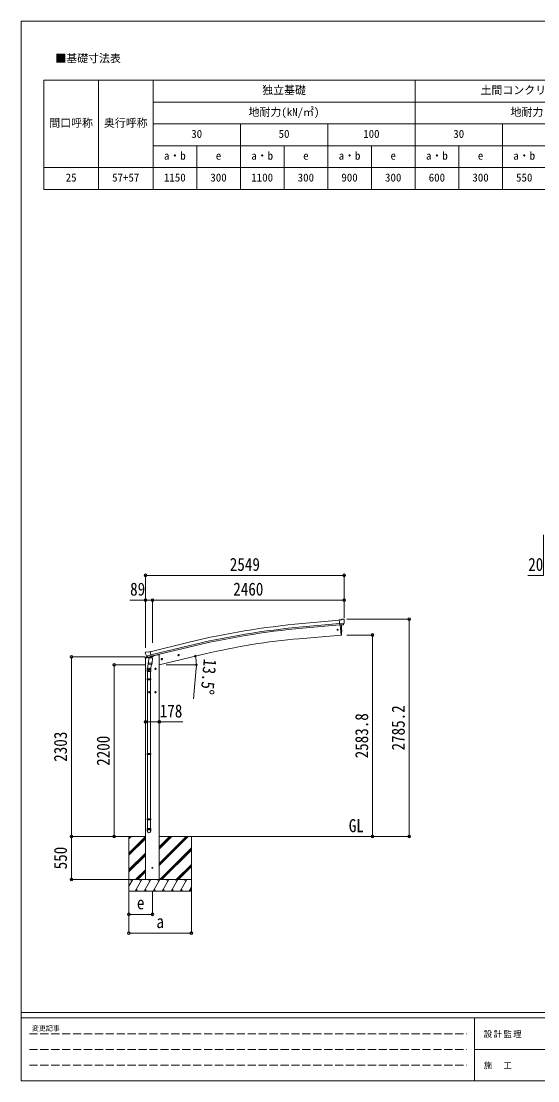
# Model space of a CAD drawing. Units: millimetres at full size, sheet at 1:35, with parts at other scales. Extents: x -9783 to 9892, y -6828 to 6752.
# Drawn here: x -9783 to -3158, y -6828 to 6752 of the extents above; entities that cross this region are included whole.
import ezdxf
from ezdxf.enums import TextEntityAlignment as Align

# ---------------------------------------------------------------- set-up
doc = ezdxf.new("R2010")
doc.units = ezdxf.units.MM
doc.header["$LTSCALE"] = 35
doc.header["$PDMODE"] = 32
doc.header["$PDSIZE"] = 35
doc.linetypes.add('DASHED3', pattern=[4, 3, -1])
for name, color, linetype, lineweight in [('0-0_0', 7, 'Continuous', 9), ('0-1_本体', 4, 'Continuous', 9), ('0-2_部品', 7, 'Continuous', 9), ('0-A_寸法', 6, 'Continuous', 9), ('1-0_FRAME', 7, 'Continuous', 18), ('F-0_240', 7, 'Continuous', 9)]:
    doc.layers.add(name, color=color, linetype=linetype, lineweight=lineweight)
doc.styles.add('ＭＳ ゴシック', font='')
doc.styles.get('ＭＳ ゴシック').set_extended_font_data('MS Gothic')

msp = doc.modelspace()

# ---------------------------------------------------------------- linework, layer by layer
at = {"layer": '0-0_0', "color": 6}
for p, q in [((-4807.8, -3698.56), (-4807.8, -913.36)), ((-5276.82, -1114.76), (-5276.82, -3698.56))]:
    msp.add_line(p, q, dxfattribs=at)
at = {"layer": '0-0_0'}
for p, q in [((-8786.59, -3698.61), (-8189.7, -3698.61)), ((-8400.7, -3725.94), (-8373.32, -3698.56)), ((-8400.7, -3711.8), (-8387.46, -3698.56)), ((-8400.7, -3698.61), (-8400.7, -4398.56)), ((-8400.7, -3909.79), (-8189.7, -3698.79)), ((-8400.7, -3923.93), (-8189.7, -3712.93)), ((-8400.7, -3938.07), (-8189.7, -3727.07)), ((-8011.7, -4069.57), (-7640.69, -3698.56)), ((-8011.7, -4041.28), (-7668.97, -3698.56)), ((-8011.7, -4055.43), (-7654.83, -3698.56)), ((-8011.7, -3857.44), (-7852.82, -3698.56)), ((-8011.7, -3843.3), (-7866.96, -3698.56)), ((-8011.7, -3829.15), (-7881.11, -3698.56)), ((-8011.7, -3698.61), (-5425.25, -3698.61)), ((-7600.7, -3698.56), (-7600.7, -4398.56)), ((-8400.7, -4121.92), (-8189.7, -3910.92)), ((-8400.7, -4136.06), (-8189.7, -3925.06)), ((-8006.85, -4248.56), (-7600.7, -3842.42)), ((-7992.7, -4248.56), (-7600.7, -3856.56)), ((-7978.56, -4248.56), (-7600.7, -3870.7)), ((-8400.7, -4150.2), (-8189.7, -3939.2)), ((-7794.71, -4248.56), (-7600.7, -4054.55)), ((-7780.57, -4248.56), (-7600.7, -4068.69)), ((-8315.21, -4248.56), (-8189.7, -4123.05)), ((-8301.07, -4248.56), (-8189.7, -4137.19)), ((-8286.93, -4248.56), (-8189.7, -4151.33)), ((-7766.43, -4248.56), (-7600.7, -4082.84)), ((-7600.7, -4248.56), (-8400.7, -4248.56)), ((-8400.7, -4332.39), (-8352.3, -4248.56)), ((-8367.31, -4274.54), (-8382.31, -4248.56)), ((-8323.44, -4398.56), (-8236.84, -4248.56)), ((-8251.84, -4274.54), (-8266.84, -4248.56)), ((-8207.97, -4398.56), (-8121.37, -4248.56)), ((-8011.7, -4248.56), (-8189.7, -4248.56)), ((-8136.37, -4274.54), (-8151.37, -4248.56)), ((-8092.5, -4398.56), (-8005.9, -4248.56)), ((-8020.9, -4274.54), (-8035.9, -4248.56)), ((-7977.03, -4398.56), (-7890.42, -4248.56)), ((-7905.43, -4274.54), (-7920.43, -4248.56)), ((-7861.56, -4398.56), (-7774.95, -4248.56)), ((-7804.96, -4248.56), (-7789.95, -4274.54)), ((-7746.09, -4398.56), (-7659.48, -4248.56)), ((-7674.48, -4274.54), (-7689.49, -4248.56)), ((-8400.7, -4398.56), (-7600.7, -4398.56)), ((-8308.44, -4372.58), (-8293.44, -4398.56)), ((-8192.97, -4372.58), (-8177.97, -4398.56)), ((-8077.5, -4372.58), (-8062.5, -4398.56)), ((-7962.03, -4372.58), (-7947.03, -4398.56)), ((-7846.56, -4372.58), (-7831.56, -4398.56)), ((-7731.09, -4372.58), (-7716.09, -4398.56)), ((-7630.62, -4398.56), (-7600.7, -4346.75)), ((-7615.62, -4372.58), (-7600.7, -4398.41))]:
    msp.add_line(p, q, dxfattribs=at)
msp.add_circle((-8100.7, -4098.56), 5, dxfattribs=at)
at = {"layer": '0-1_本体'}
for p, q in [((-5703.38, -924.2), (-6180.69, -967.48)), ((-5699.62, -967.19), (-6176.8, -1010.46)), ((-5698.15, -983.97), (-6175.28, -1027.23)), ((-5690.93, -986.18), (-5679.68, -1114.78)), ((-8130.23, -1328.41), (-7647.36, -1210.93)), ((-5679.68, -1114.78), (-6217.62, -1161.85)), ((-8120.16, -1370.38), (-7637.16, -1252.86)), ((-8116.23, -1386.75), (-7633.17, -1269.23)), ((-7423.54, -1357.37), (-8011.7, -1498.57)), ((-8189.7, -4248.56), (-8189.7, -1412)), ((-8087.71, -1381.04), (-8035.7, -1368.56)), ((-8011.7, -1368.56), (-8035.7, -1368.56)), ((-8011.7, -1368.56), (-8011.7, -4248.56))]:
    msp.add_line(p, q, dxfattribs=at)
at = {"layer": '0-1_本体', "color": 6}
msp.add_line((-8011.7, -2228.74), (-8189.7, -2228.74), dxfattribs=at)
at = {"layer": '0-1_本体'}
for centre, radius, start, end in [((-5275.99, -10957.4), 10030.81, 95.17465, 103.67464), ((-5275.99, -10957.4), 9987.65, 95.17465, 103.67464), ((-5275.99, -10957.4), 9970.81, 95.17465, 103.67464), ((-5509.26, -9347.63), 8216.38, 94.94583, 103.47282)]:
    msp.add_arc(centre, radius, start, end, dxfattribs=at)
at = {"layer": '0-2_部品'}
for p, q in [((-5676.99, -919.81), (-5703.56, -922.13)), ((-5697.9, -986.79), (-5703.56, -922.13)), ((-5676.99, -919.81), (-5665.28, -913.04)), ((-5650.37, -911.46), (-5664.04, -912.65)), ((-5641.24, -917.21), (-5646.72, -912.61)), ((-5640.17, -919.25), (-5640.06, -920.59)), ((-5640.7, -962.1), (-5699.61, -967.25)), ((-5687.94, -985.92), (-5697.9, -986.79)), ((-5679.88, -1112.51), (-5690.93, -986.18)), ((-5654.34, -982.98), (-5662.04, -983.66)), ((-5651.95, -981.58), (-5641.01, -962.65)), ((-5679.64, -1115.28), (-5679.88, -1112.51)), ((-5677.03, -1114.89), (-5679.64, -1115.28)), ((-8191.69, -1343.99), (-8191.42, -1345.14)), ((-8187.47, -1335.41), (-8191.33, -1341.71)), ((-8184.38, -1333.16), (-8171.19, -1330)), ((-8156.64, -1332.67), (-8169.9, -1329.98)), ((-8156.64, -1332.67), (-8130.7, -1326.45)), ((-8192.27, -1412.62), (-8149.24, -1402.29)), ((-8192.27, -1405.73), (-8192.27, -1412.62)), ((-8163.81, -1396.53), (-8189.97, -1402.81)), ((-8177.64, -1384.3), (-8120.13, -1370.49)), ((-8160.79, -1399.21), (-8177.16, -1384.71)), ((-8149.19, -1448.73), (-8165.11, -1544.9)), ((-8158.08, -1399.77), (-8150.56, -1397.97)), ((-8157.24, -1399.67), (-8155.71, -1399.3)), ((-8155.71, -1399.3), (-8119.01, -1390.49)), ((-8153.87, -1399.53), (-8153.92, -1400.27)), ((-8153.17, -1401.31), (-8127.35, -1407.74)), ((-8151.78, -1485.96), (-8150.91, -1473.49)), ((-8151.39, -1487.32), (-8151.39, -1487.32)), ((-8146.25, -1406.66), (-8150.93, -1473.49)), ((-8105.24, -1476.69), (-8150.93, -1473.49)), ((-8149.94, -1488.1), (-8108.24, -1491.01)), ((-8100.56, -1409.85), (-8146.25, -1406.66)), ((-8144.48, -1403.48), (-8144.71, -1406.76)), ((-8124.96, -1392.31), (-8125.98, -1406.92)), ((-8113.67, -1490.63), (-8124.4, -1554.22)), ((-8119.01, -1390.49), (-8117.48, -1390.12)), ((-8115.92, -1388.02), (-8114.98, -1388.08)), ((-8114.98, -1388.08), (-8101.67, -1403.4)), ((-8110.68, -1393.03), (-8091.55, -1388.44)), ((-8105.25, -1476.69), (-8106.14, -1489.38)), ((-8105.24, -1476.69), (-8100.56, -1409.85)), ((-8101.67, -1403.4), (-8102.11, -1409.74)), ((-8087.71, -1379.81), (-8087.71, -1383.57)), ((-7988.05, -1426.15), (-7968.6, -1421.48)), ((-7983.49, -1418.37), (-7985.63, -1425.57)), ((-7976.2, -1416.62), (-7983.49, -1418.37)), ((-7975.99, -1433.54), (-7980.66, -1414.09)), ((-7971.03, -1422.06), (-7976.2, -1416.62)), ((-7973.16, -1429.26), (-7971.03, -1422.06)), ((-7774.13, -1374.79), (-7754.68, -1370.12)), ((-7769.57, -1367.01), (-7771.7, -1374.21)), ((-7762.27, -1365.26), (-7769.57, -1367.01)), ((-7762.07, -1382.18), (-7766.74, -1362.73)), ((-7757.11, -1370.7), (-7762.27, -1365.26)), ((-7759.24, -1377.9), (-7757.11, -1370.7)), ((-8167.26, -1582.06), (-8167.26, -1547.71)), ((-8121.26, -1582.06), (-8167.26, -1582.06)), ((-8165.26, -1582.06), (-8165.26, -1676.06)), ((-8130.62, -1548.79), (-8150.62, -1548.79)), ((-8140.62, -1541.29), (-8147.12, -1545.04)), ((-8147.12, -1545.04), (-8147.12, -1552.55)), ((-8147.12, -1552.55), (-8140.62, -1556.3)), ((-8140.62, -1558.79), (-8140.62, -1538.79)), ((-8134.12, -1545.04), (-8140.62, -1541.29)), ((-8123.26, -1582.06), (-8123.26, -1676.06)), ((-8121.26, -1547.4), (-8121.26, -1582.06)), ((-8050.62, -1548.79), (-8070.62, -1548.79)), ((-8060.62, -1541.29), (-8067.12, -1545.04)), ((-8067.12, -1545.04), (-8067.12, -1552.55)), ((-8067.12, -1552.55), (-8060.62, -1556.3)), ((-8060.62, -1558.79), (-8060.62, -1538.79)), ((-8054.12, -1545.04), (-8060.62, -1541.29)), ((-8167.26, -1678.06), (-8166.26, -1676.06)), ((-8121.26, -1678.06), (-8167.26, -1678.06)), ((-8121.26, -1686.06), (-8167.26, -1686.06)), ((-8122.26, -1676.06), (-8166.26, -1676.06)), ((-8122.26, -1688.06), (-8166.26, -1688.06)), ((-8165.26, -1688.06), (-8165.26, -2632.25)), ((-8123.26, -1688.06), (-8123.26, -2632.25)), ((-8121.26, -1678.06), (-8122.26, -1676.06)), ((-8121.26, -1686.06), (-8122.26, -1688.06)), ((-8121.26, -1678.06), (-8121.26, -1686.06)), ((-8130.62, -1848.79), (-8150.62, -1848.79)), ((-8140.62, -1841.29), (-8147.12, -1845.04)), ((-8147.12, -1845.04), (-8147.12, -1852.55)), ((-8147.12, -1852.55), (-8140.62, -1856.3)), ((-8140.62, -1858.79), (-8140.62, -1838.79)), ((-8134.12, -1845.04), (-8140.62, -1841.29)), ((-8050.62, -1848.79), (-8070.62, -1848.79)), ((-8060.62, -1841.29), (-8067.12, -1845.04)), ((-8067.12, -1845.04), (-8067.12, -1852.55)), ((-8067.12, -1852.55), (-8060.62, -1856.3)), ((-8060.62, -1858.79), (-8060.62, -1838.79)), ((-8054.12, -1845.04), (-8060.62, -1841.29)), ((-8167.26, -2634.25), (-8166.26, -2632.25)), ((-8121.26, -2634.25), (-8167.26, -2634.25)), ((-8121.26, -2642.25), (-8167.26, -2642.25)), ((-8122.26, -2632.25), (-8166.26, -2632.25)), ((-8122.26, -2644.25), (-8166.26, -2644.25)), ((-8165.26, -2644.25), (-8165.26, -3472.43)), ((-8123.26, -2644.25), (-8123.26, -3472.43)), ((-8121.26, -2634.25), (-8122.26, -2632.25)), ((-8121.26, -2642.25), (-8122.26, -2644.25)), ((-8121.26, -2634.25), (-8121.26, -2642.25)), ((-8167.26, -3474.43), (-8166.26, -3472.43)), ((-8121.26, -3474.43), (-8167.26, -3474.43)), ((-8121.26, -3482.43), (-8167.26, -3482.43)), ((-8122.26, -3472.43), (-8166.26, -3472.43)), ((-8122.26, -3484.43), (-8166.26, -3484.43)), ((-8165.26, -3484.43), (-8165.26, -3594.43)), ((-8123.26, -3484.43), (-8123.26, -3594.43)), ((-8121.26, -3474.43), (-8122.26, -3472.43)), ((-8121.26, -3482.43), (-8122.26, -3484.43)), ((-8121.26, -3474.43), (-8121.26, -3482.43)), ((-8167.26, -3628.58), (-8167.26, -3594.43)), ((-8121.26, -3594.43), (-8167.26, -3594.43)), ((-8121.26, -3628.58), (-8121.26, -3594.43))]:
    msp.add_line(p, q, dxfattribs=at)
for points in [[(-5687.94, -985.92), (-5687.67, -985.99), (-5662.3, -983.77), (-5662.04, -983.66)], [(-5674.48, -1112.06), (-5673.64, -1086.43), (-5673.45, -1059.94), (-5673.92, -1033.45), (-5675.06, -1006.98), (-5676.56, -985.02)], [(-5640.62, -961.46), (-5640.91, -962.45), (-5641.01, -962.65)], [(-8125.28, -1391.9), (-8115.55, -1389.56), (-8130.7, -1326.45)], [(-8177.91, -1383.72), (-8177.32, -1384.56), (-8177.16, -1384.71)], [(-8125.28, -1391.9), (-8125.51, -1392.05), (-8150.28, -1398), (-8150.56, -1397.97)], [(-7985.63, -1425.57), (-7980.46, -1431.01), (-7973.16, -1429.26)], [(-7771.7, -1374.21), (-7766.54, -1379.65), (-7759.24, -1377.9)], [(-8140.62, -1556.3), (-8134.12, -1552.55), (-8134.12, -1545.04)], [(-8060.62, -1556.3), (-8054.12, -1552.55), (-8054.12, -1545.04)], [(-8167.26, -1678.06), (-8167.26, -1686.06), (-8166.26, -1688.06)], [(-8140.62, -1856.3), (-8134.12, -1852.55), (-8134.12, -1845.04)], [(-8060.62, -1856.3), (-8054.12, -1852.55), (-8054.12, -1845.04)], [(-8167.26, -2634.25), (-8167.26, -2642.25), (-8166.26, -2644.25)], [(-8167.26, -3474.43), (-8167.26, -3482.43), (-8166.26, -3484.43)]]:
    msp.add_lwpolyline(points, dxfattribs=at)
for centre, radius in [((-5725.71, -1047.64), 6.5), ((-7978.33, -1423.81), 8.5), ((-7978.33, -1423.81), 7.7), ((-7978.33, -1423.81), 6.5), ((-7764.41, -1372.46), 8.5), ((-7764.41, -1372.46), 7.7), ((-7764.41, -1372.46), 6.5), ((-8140.62, -1548.79), 8.5), ((-8140.62, -1548.79), 7.7), ((-8140.62, -1548.79), 6.5), ((-8060.62, -1548.79), 8.5), ((-8060.62, -1548.79), 7.7), ((-8060.62, -1548.79), 6.5), ((-8140.62, -1848.79), 8.5), ((-8140.62, -1848.79), 7.7), ((-8140.62, -1848.79), 6.5), ((-8060.62, -1848.79), 8.5), ((-8060.62, -1848.79), 7.7), ((-8060.62, -1848.79), 6.5)]:
    msp.add_circle(centre, radius, dxfattribs=at)
at = {"layer": '0-2_部品', "color": 4}
msp.add_circle((-8100.7, -4098.56), 4.5, dxfattribs=at)
at = {"layer": '0-2_部品'}
for centre, radius, start, end in [((-5663.78, -915.64), 3, 95, 120), ((-5649.94, -916.44), 5, 50.00648, 94.99352), ((-5841.68, -938.23), 202.4, 353.4085, 5), ((-5677.47, -1111.92), 3, 278.50322, 357.46219), ((-7994.61, -1297.89), 202.4, 193.5, 205.09125), ((-8183.21, -1338.03), 5, 103.5, 148.5), ((-8170.49, -1332.92), 3, 78.5, 103.5), ((-8189.27, -1405.73), 3, 103.5, 180), ((-8157.36, -1399.18), 0.5, 248.23754, 283.5), ((-8154.37, -1399.49), 0.5, 356, 103.5), ((-8152.93, -1400.34), 1, 176, 256), ((-8149.84, -1486.13), 1.95, 175.04017, 217.47766), ((-8149.8, -1486.1), 2, 217.40962, 266), ((-8127, -1406.77), 1.03, 250.03897, 351.96569), ((-8124.36, -1392.39), 0.604, 100.59842, 172.20595), ((-8117.59, -1389.63), 0.5, 283.5, 318.76246), ((-8108.1, -1489.02), 2, 266, 349.46843), ((-8092.71, -1383.57), 5, 283.5, 0), ((-8137.26, -1547.71), 30, 177.45142, 180)]:
    msp.add_arc(centre, radius, start, end, dxfattribs=at)
for centre, major_axis, ratio, start_param, end_param in [((-5635.85, -915.2), (-15.35, 3.44), 0.101033, 5.97514262, 5.97537366), ((-5643.17, -919.5), (2.71, -1.31), 0.997474, 0.53665673, 1.32256522), ((-5654.6, -979.99), (1.62, -2.54), 0.997631, 5.80419048, 5.89294842), ((-5654.67, -979.88), (-3.5, 2.17), 0.650902, 2.11455212, 2.18736272), ((-5654.55, -980.08), (1.62, -2.54), 0.997631, 5.96575902, 6.76218013), ((-8188.77, -1343.28), (-1.57, -2.57), 0.99628, 4.71238898, 5.49965061), ((-8158.8, -1396.95), (-0.73, -2.92), 0.997631, 5.80419048, 6.60061159), ((-8158.74, -1396.72), (2.63, 3.16), 0.650902, 4.09582259, 4.16863319), ((-8158.77, -1396.85), (-0.73, -2.92), 0.997631, 0.39023689, 0.47899483), ((-8144.26, -1547.4), (23, 0), 0.996195, 2.55602575, 6.56630284), ((-8144.26, -1547.4), (21, 0), 0.996195, 2.93491471, 5.95123941), ((-8144.26, -3626.83), (-23, 0), 0.996195, 3.14159265, 6.28318531), ((-8144.26, -3628.58), (-23, 0), 0.996195, 3.14159265, 6.28318531), ((-8144.26, -3628.58), (0, -23.43), 0.981806, 4.71238898, 7.85398163)]:
    msp.add_ellipse(centre, major_axis=major_axis, ratio=ratio, start_param=start_param, end_param=end_param, dxfattribs=at)
msp.add_ellipse((-8144.26, -3628.58), major_axis=(21, 0), ratio=0.996195, dxfattribs=at)
at = {"layer": '0-A_寸法'}
for p, q in [((-8189.7, -350.2), (-5640.7, -350.2)), ((-5640.7, -350.2), (-5640.7, -666.82)), ((-8189.7, -666.82), (-8189.7, -1279.05)), ((-8189.7, -666.82), (-8100.7, -666.82)), ((-8100.7, -666.82), (-8100.7, -1214.67)), ((-8100.7, -666.82), (-5640.7, -666.82)), ((-5640.7, -666.82), (-5640.7, -895.82)), ((-4807.8, -913.36), (-5605.64, -913.36)), ((-5276.82, -1114.76), (-5605.64, -1114.76)), ((-9139.28, -3698.56), (-9139.28, -1395.56)), ((-9139.28, -1395.56), (-8194.2, -1395.56)), ((-8591.31, -3698.56), (-8591.31, -1498.56)), ((-8591.31, -1498.56), (-8194.2, -1498.56)), ((-7922.2, -1498.56), (-7535.35, -1498.56)), ((-7538.2, -1541.02), (-7572.57, -1933.52)), ((-8011.7, -2228.74), (-7711.7, -2228.74)), ((-9139.28, -3698.56), (-8411.17, -3698.56)), ((-9139.28, -4248.56), (-9139.28, -3698.56)), ((-5276.82, -3698.56), (-5605.64, -3698.56)), ((-4807.8, -3698.56), (-5276.82, -3698.56)), ((-9139.28, -4248.56), (-8411.17, -4248.56)), ((-8400.95, -4934.92), (-8400.95, -4405.98)), ((-8400.95, -4694.95), (-8400.95, -4405.98)), ((-8100.7, -4694.95), (-8100.7, -4405.98)), ((-7600.95, -4934.92), (-7600.95, -4405.98)), ((-8100.7, -4694.95), (-8400.95, -4694.95)), ((-8400.95, -4934.92), (-7600.95, -4934.92))]:
    msp.add_line(p, q, dxfattribs=at)
for points in [[(-3084.7, 167.34), (-3084.7, -350.2), (-3284.7, -350.2)], [(-8189.7, -350.2), (-8189.7, -666.82), (-8389.7, -666.82)]]:
    msp.add_lwpolyline(points, dxfattribs=at)
for centre in [(-7549.8, -1384.9), (-7536.35, -1498.56)]:
    msp.add_circle(centre, 10.62, dxfattribs=at)
for start, end in [(0, 13.5), (354.99678, 0)]:
    msp.add_arc((-8023.2, -1498.56), 486.86, start, end, dxfattribs=at)
for p in [(-8189.7, -350.2), (-5640.7, -350.2), (-8189.7, -666.82), (-8100.7, -666.82), (-5640.7, -666.82), (-4807.8, -913.36), (-5276.82, -1114.76), (-9139.28, -1395.56), (-8591.31, -1498.56), (-8189.7, -2228.74), (-8011.7, -2228.74), (-9139.28, -3698.56), (-8591.31, -3698.56), (-5276.82, -3698.56), (-4807.8, -3698.56), (-9139.28, -4248.56), (-8400.95, -4694.95), (-8100.7, -4694.95), (-8400.95, -4934.92), (-7600.95, -4934.92)]:
    msp.add_point(p, dxfattribs=at)
at = {"layer": '1-0_FRAME'}
for p, q in [((-9492.16, 5995.98), (-1372.16, 5995.98)), ((-9492.16, 5995.98), (-9492.16, 4595.98)), ((-8792.16, 5995.98), (-8792.16, 4595.98)), ((-4732.16, 5995.98), (-4732.16, 4595.98)), ((-8092.16, 5715.98), (-1372.16, 5715.98)), ((-8092.16, 5435.98), (-1372.16, 5435.98)), ((-3612.16, 5435.98), (-3612.16, 4595.98)), ((-8092.16, 5155.98), (-1372.16, 5155.98))]:
    msp.add_line(p, q, dxfattribs=at)
for points in [[(-8092.16, 5995.98), (-8092.16, 5715.98), (-8092.16, 4875.98), (-8092.16, 4595.98)], [(-6972.16, 5435.98), (-6972.16, 5155.98), (-6972.16, 4595.98)], [(-5852.16, 5435.98), (-5852.16, 5155.98), (-5852.16, 4595.98)], [(-7532.16, 5155.98), (-7532.16, 4875.98), (-7532.16, 4595.98)], [(-6412.16, 5155.98), (-6412.16, 4875.98), (-6412.16, 4595.98)], [(-5292.16, 5155.98), (-5292.16, 4875.98), (-5292.16, 4595.98)], [(-4172.16, 5155.98), (-4172.16, 4875.98), (-4172.16, 4595.98)], [(-9492.16, 4875.98), (-8092.16, 4875.98), (-1372.16, 4875.98)], [(-9492.16, 4595.98), (-8792.16, 4595.98), (-4732.16, 4595.98), (-2492.16, 4595.98), (-1372.16, 4595.98)]]:
    msp.add_lwpolyline(points, dxfattribs=at)
at = {"layer": 'F-0_240', "color": 5}
for p, q in [((-9783.03, 6751.9), (-9783.03, -6828.1)), ((-9783.03, 6751.9), (9396.97, 6751.9)), ((-9783.03, -5953.1), (9396.97, -5953.1)), ((-9783.03, -6023.1), (6285.75, -6023.1)), ((-3969.25, -6023.1), (-3969.25, -6828.1)), ((-3969.25, -6425.6), (3205.75, -6425.6)), ((-9783.03, -6828.1), (9396.97, -6828.1))]:
    msp.add_line(p, q, dxfattribs=at)
at = {"layer": 'F-0_240', "color": 4, "linetype": 'DASHED3'}
for p, q in [((-9678.03, -6224.35), (-4074.25, -6224.35)), ((-9678.03, -6425.6), (-4074.25, -6425.6)), ((-9678.03, -6626.85), (-4074.25, -6626.85))]:
    msp.add_line(p, q, dxfattribs=at)

# ---------------------------------------------------------------- texts
at = {"layer": '0-0_0', "style": 'ＭＳ ゴシック', "width": 0.85}
msp.add_text('GL', height=166.8, dxfattribs=at).set_placement((-5582.15, -3691.62), align=Align.BOTTOM_LEFT)
at = {"layer": '0-A_寸法', "color": 7, "style": 'ＭＳ ゴシック', "width": 0.85}
for s, p in [('2549', (-7107.7, -343.2)), ('20', (-3280.95, -343.2)), ('89', (-8385.95, -659.82)), ('2460', (-7063.2, -659.82)), ('178', (-8006.08, -2221.74)), ('e', (-8299.08, -4680.57)), ('a', (-8049.08, -4920.55))]:
    msp.add_text(s, height=166.8, dxfattribs=at).set_placement(p, align=Align.BOTTOM_LEFT)
for s, rotation, p in [('13.5°', 264.997, (-7491.05, -1410.88)), ('2785.2', 90, (-4814.8, -2594.71)), ('2583.8', 90, (-5283.82, -2695.41)), ('2303', 90, (-9146.28, -2739.56)), ('2200', 90, (-8598.31, -2791.06)), ('550', 90, (-9146.28, -4117.93))]:
    msp.add_text(s, height=166.8, rotation=rotation, dxfattribs=at).set_placement(p, align=Align.BOTTOM_LEFT)
at = {"layer": '1-0_FRAME', "style": 'ＭＳ ゴシック'}
for s, p in [('■基礎寸法表', (-9344.74, 6193.99)), ('独立基礎', (-6692.16, 5785.98)), ('土間コンクリート考慮基礎', (-3892.16, 5785.98)), ('地耐力(kN/㎡)', (-6867.16, 5505.98)), ('地耐力(kN/㎡)', (-3507.16, 5505.98)), ('間口呼称', (-9422.16, 5365.98)), ('奥行呼称', (-8722.16, 5365.98)), ('30', (-7602.16, 5225.98)), ('50', (-6482.16, 5225.98)), ('100', (-5397.16, 5225.98)), ('30', (-4242.16, 5225.98)), ('a・b', (-7952.16, 4945.98)), ('e', (-7287.16, 4945.98)), ('a・b', (-6832.16, 4945.98)), ('e', (-6167.16, 4945.98)), ('a・b', (-5712.16, 4945.98)), ('e', (-5047.16, 4945.98)), ('a・b', (-4592.16, 4945.98)), ('e', (-3927.16, 4945.98)), ('a・b', (-3472.16, 4945.98)), ('25', (-9212.16, 4665.98)), ('57+57', (-8617.16, 4665.98)), ('1150', (-7952.16, 4665.98)), ('300', (-7357.16, 4665.98)), ('1100', (-6832.16, 4665.98)), ('300', (-6237.16, 4665.98)), ('900', (-5677.16, 4665.98)), ('300', (-5117.16, 4665.98)), ('600', (-4557.16, 4665.98)), ('300', (-3997.16, 4665.98)), ('550', (-3437.16, 4665.98))]:
    msp.add_text(s, height=102.6, dxfattribs=at).set_placement(p, align=Align.BOTTOM_LEFT)
at = {"layer": 'F-0_240', "style": 'ＭＳ ゴシック'}
msp.add_text('変更記事', height=64.15, dxfattribs=at).set_placement((-9646.27, -6206.85), align=Align.BOTTOM_LEFT)
at = {"layer": 'F-0_240', "char_height": 76.98, "attachment_point": 7, "style": 'ＭＳ ゴシック'}
for s, insert in [('\\T1.17;設計監理', (-3851.04, -6276.85)), ('\\T1.17;施\u3000工', (-3851.04, -6679.35))]:
    msp.add_mtext(s, dxfattribs=dict(at, insert=insert))

doc.saveas('drawing.dxf')
